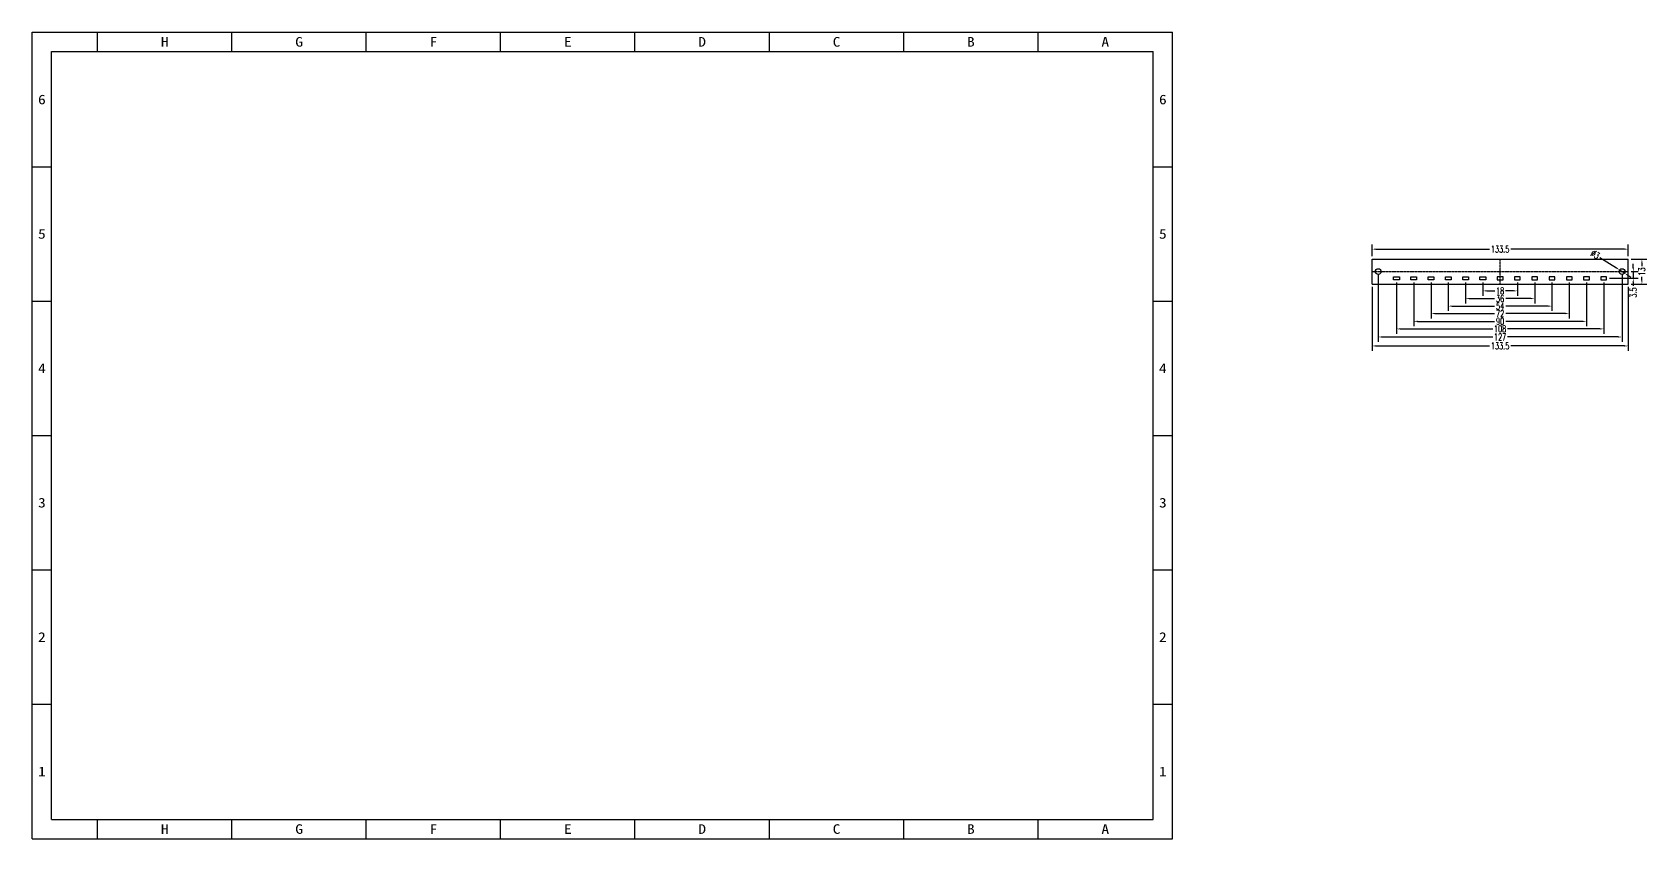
# Model space of a CAD drawing. Header units: millimetres. Extents: x -2018 to 1793, y 1393 to 1813.
# Drawn here: x 952 to 1793, y 1393 to 1813 of the extents above; entities that cross this region are included whole.
import ezdxf
from ezdxf.enums import TextEntityAlignment as Align

# ---------------------------------------------------------------- set-up
doc = ezdxf.new("R2010")
doc.units = ezdxf.units.MM
doc.linetypes.add('CENTER', pattern=[0.6, 0.375, -0.075, 0.075, -0.075])
doc.styles.add('romans', font='romans.shx', dxfattribs={"width": 0.67, "bigfont": 'fangsong.shx'})
doc.styles.add('TEXTSTYLE_0', font='txt', dxfattribs={"width": 0.8})
doc.dimstyles.new('MSTD', dxfattribs={"dimtxt": 3.5, "dimasz": 2, "dimexe": 2.5, "dimexo": 1.5, "dimgap": 1, "dimtad": 0, "dimdsep": 46, "dimtxsty": 'romans', "dimcen": 0, "dimclrd": 5, "dimclre": 5, "dimclrt": 3, "dimadec": 1, "dimazin": 0, "dimtfac": 0.5, "dimtmove": 0, "dimatfit": 3, "dimfxl": 1, "dimarcsym": 0})

# ---------------------------------------------------------------- blocks, each defined once
blk = doc.blocks.new('*D312')
at = {"color": 5, "lineweight": -2}
for p, q in [((1382.91, -1070.57), (1391.52, -1076.09)), ((1395.73, -1078.79), (1393.2, -1077.17)), ((1397.41, -1079.87), (1399.09, -1080.94))]:
    blk.add_line(p, q, dxfattribs=at)
at = {"color": 5}
for points in [[(1391.7, -1075.81), (1391.34, -1076.37), (1393.2, -1077.17)], [(1397.59, -1079.58), (1397.23, -1080.15), (1395.73, -1078.79)]]:
    blk.add_solid(points, dxfattribs=at)
at = {"layer": 'Defpoints', "color": 0}
for p in [(1393.2, -1077.17), (1395.73, -1078.79)]:
    blk.add_point(p, dxfattribs=at)
at = {"color": 3, "insert": (1380.51, -1069.04), "char_height": 3.5, "attachment_point": 5, "rotation": 327.35551, "style": 'romans'}
blk.add_mtext('∅3', dxfattribs=at)
blk = doc.blocks.new('*D311')
at = {"color": 5, "lineweight": -2}
for p, q in [((1400.33, -1075.98), (1400.33, -1073.98)), ((1387.96, -1081.48), (1402.83, -1081.48)), ((1399.21, -1077.98), (1402.83, -1077.98)), ((1400.33, -1077.98), (1400.33, -1081.48)), ((1400.33, -1083.48), (1400.33, -1085.48))]:
    blk.add_line(p, q, dxfattribs=at)
at = {"color": 5}
for points in [[(1400, -1075.98), (1400.66, -1075.98), (1400.33, -1077.98)], [(1400, -1083.48), (1400.66, -1083.48), (1400.33, -1081.48)]]:
    blk.add_solid(points, dxfattribs=at)
at = {"layer": 'Defpoints', "color": 0}
for p in [(1386.46, -1081.48), (1397.71, -1077.98), (1400.33, -1081.48)]:
    blk.add_point(p, dxfattribs=at)
at = {"color": 3, "insert": (1400.33, -1088.93), "char_height": 3.5, "attachment_point": 5, "rotation": 90, "style": 'romans'}
blk.add_mtext('3.5', dxfattribs=at)
blk = doc.blocks.new('*D310')
at = {"color": 5, "lineweight": -2}
for p, q in [((1264.21, -1085.98), (1264.21, -1119.22)), ((1397.71, -1085.98), (1397.71, -1119.22)), ((1266.21, -1116.72), (1325.44, -1116.72)), ((1395.71, -1116.72), (1336.49, -1116.72))]:
    blk.add_line(p, q, dxfattribs=at)
at = {"color": 5}
for points in [[(1266.21, -1116.39), (1266.21, -1117.05), (1264.21, -1116.72)], [(1395.71, -1116.39), (1395.71, -1117.05), (1397.71, -1116.72)]]:
    blk.add_solid(points, dxfattribs=at)
at = {"layer": 'Defpoints', "color": 0}
for p in [(1264.21, -1084.48), (1397.71, -1084.48), (1397.71, -1116.72)]:
    blk.add_point(p, dxfattribs=at)
at = {"color": 3, "insert": (1330.96, -1116.72), "char_height": 3.5, "attachment_point": 5, "style": 'romans'}
blk.add_mtext('133.5', dxfattribs=at)
blk = doc.blocks.new('*D309')
at = {"color": 5, "lineweight": -2}
for p, q in [((1267.46, -1079.48), (1267.46, -1114.55)), ((1394.46, -1079.48), (1394.46, -1114.55)), ((1269.46, -1112.05), (1327.12, -1112.05)), ((1392.46, -1112.05), (1334.81, -1112.05))]:
    blk.add_line(p, q, dxfattribs=at)
at = {"color": 5}
for points in [[(1269.46, -1111.71), (1269.46, -1112.38), (1267.46, -1112.05)], [(1392.46, -1111.71), (1392.46, -1112.38), (1394.46, -1112.05)]]:
    blk.add_solid(points, dxfattribs=at)
at = {"layer": 'Defpoints', "color": 0}
for p in [(1267.46, -1077.98), (1394.46, -1077.98), (1267.46, -1112.05)]:
    blk.add_point(p, dxfattribs=at)
at = {"color": 3, "insert": (1330.96, -1112.05), "char_height": 3.5, "attachment_point": 5, "style": 'romans'}
blk.add_mtext('127', dxfattribs=at)
blk = doc.blocks.new('*D308')
at = {"color": 5, "lineweight": -2}
for p, q in [((1276.96, -1083.73), (1276.96, -1110.34)), ((1384.96, -1083.73), (1384.96, -1110.34)), ((1278.96, -1107.84), (1327.12, -1107.84)), ((1382.96, -1107.84), (1334.81, -1107.84))]:
    blk.add_line(p, q, dxfattribs=at)
at = {"color": 5}
for points in [[(1278.96, -1107.5), (1278.96, -1108.17), (1276.96, -1107.84)], [(1382.96, -1107.5), (1382.96, -1108.17), (1384.96, -1107.84)]]:
    blk.add_solid(points, dxfattribs=at)
at = {"layer": 'Defpoints', "color": 0}
for p in [(1276.96, -1082.23), (1384.96, -1082.23), (1276.96, -1107.84)]:
    blk.add_point(p, dxfattribs=at)
at = {"color": 3, "insert": (1330.96, -1107.84), "char_height": 3.5, "attachment_point": 5, "style": 'romans'}
blk.add_mtext('108', dxfattribs=at)
blk = doc.blocks.new('*D307')
at = {"color": 5, "lineweight": -2}
for p, q in [((1285.96, -1083.73), (1285.96, -1106.4)), ((1375.96, -1083.73), (1375.96, -1106.4)), ((1287.96, -1103.9), (1328.07, -1103.9)), ((1373.96, -1103.9), (1333.86, -1103.9))]:
    blk.add_line(p, q, dxfattribs=at)
at = {"color": 5}
for points in [[(1287.96, -1103.57), (1287.96, -1104.23), (1285.96, -1103.9)], [(1373.96, -1103.57), (1373.96, -1104.23), (1375.96, -1103.9)]]:
    blk.add_solid(points, dxfattribs=at)
at = {"layer": 'Defpoints', "color": 0}
for p in [(1285.96, -1082.23), (1375.96, -1082.23), (1375.96, -1103.9)]:
    blk.add_point(p, dxfattribs=at)
at = {"color": 3, "insert": (1330.96, -1103.9), "char_height": 3.5, "attachment_point": 5, "style": 'romans'}
blk.add_mtext('90', dxfattribs=at)
blk = doc.blocks.new('*D306')
at = {"color": 5, "lineweight": -2}
for p, q in [((1294.96, -1083.73), (1294.96, -1102.35)), ((1366.96, -1083.73), (1366.96, -1102.35)), ((1296.96, -1099.85), (1328.07, -1099.85)), ((1364.96, -1099.85), (1333.86, -1099.85))]:
    blk.add_line(p, q, dxfattribs=at)
at = {"color": 5}
for points in [[(1296.96, -1099.52), (1296.96, -1100.19), (1294.96, -1099.85)], [(1364.96, -1099.52), (1364.96, -1100.19), (1366.96, -1099.85)]]:
    blk.add_solid(points, dxfattribs=at)
at = {"layer": 'Defpoints', "color": 0}
for p in [(1294.96, -1082.23), (1366.96, -1082.23), (1366.96, -1099.85)]:
    blk.add_point(p, dxfattribs=at)
at = {"color": 3, "insert": (1330.96, -1099.85), "char_height": 3.5, "attachment_point": 5, "style": 'romans'}
blk.add_mtext('72', dxfattribs=at)
blk = doc.blocks.new('*D305')
at = {"color": 5, "lineweight": -2}
for p, q in [((1303.96, -1083.73), (1303.96, -1098.47)), ((1357.96, -1083.73), (1357.96, -1098.47)), ((1305.96, -1095.97), (1328.01, -1095.97)), ((1355.96, -1095.97), (1333.92, -1095.97))]:
    blk.add_line(p, q, dxfattribs=at)
at = {"color": 5}
for points in [[(1305.96, -1095.63), (1305.96, -1096.3), (1303.96, -1095.97)], [(1355.96, -1095.63), (1355.96, -1096.3), (1357.96, -1095.97)]]:
    blk.add_solid(points, dxfattribs=at)
at = {"layer": 'Defpoints', "color": 0}
for p in [(1303.96, -1082.23), (1357.96, -1082.23), (1357.96, -1095.97)]:
    blk.add_point(p, dxfattribs=at)
at = {"color": 3, "insert": (1330.96, -1095.97), "char_height": 3.5, "attachment_point": 5, "style": 'romans'}
blk.add_mtext('54', dxfattribs=at)
blk = doc.blocks.new('*D304')
at = {"color": 5, "lineweight": -2}
for p, q in [((1312.96, -1083.73), (1312.96, -1094.57)), ((1348.96, -1083.73), (1348.96, -1094.57)), ((1314.96, -1092.07), (1328.07, -1092.07)), ((1346.96, -1092.07), (1333.86, -1092.07))]:
    blk.add_line(p, q, dxfattribs=at)
at = {"color": 5}
for points in [[(1314.96, -1091.74), (1314.96, -1092.4), (1312.96, -1092.07)], [(1346.96, -1091.74), (1346.96, -1092.4), (1348.96, -1092.07)]]:
    blk.add_solid(points, dxfattribs=at)
at = {"layer": 'Defpoints', "color": 0}
for p in [(1312.96, -1082.23), (1348.96, -1082.23), (1348.96, -1092.07)]:
    blk.add_point(p, dxfattribs=at)
at = {"color": 3, "insert": (1330.96, -1092.07), "char_height": 3.5, "attachment_point": 5, "style": 'romans'}
blk.add_mtext('36', dxfattribs=at)
blk = doc.blocks.new('*D303')
at = {"color": 5, "lineweight": -2}
for p, q in [((1321.96, -1083.73), (1321.96, -1090.54)), ((1339.96, -1083.73), (1339.96, -1090.54)), ((1323.96, -1088.04), (1328.23, -1088.04)), ((1337.96, -1088.04), (1333.69, -1088.04))]:
    blk.add_line(p, q, dxfattribs=at)
at = {"color": 5}
for points in [[(1323.96, -1087.7), (1323.96, -1088.37), (1321.96, -1088.04)], [(1337.96, -1087.7), (1337.96, -1088.37), (1339.96, -1088.04)]]:
    blk.add_solid(points, dxfattribs=at)
at = {"layer": 'Defpoints', "color": 0}
for p in [(1321.96, -1082.23), (1339.96, -1082.23), (1339.96, -1088.04)]:
    blk.add_point(p, dxfattribs=at)
at = {"color": 3, "insert": (1330.96, -1088.04), "char_height": 3.5, "attachment_point": 5, "style": 'romans'}
blk.add_mtext('18', dxfattribs=at)
blk = doc.blocks.new('*D302')
at = {"color": 5, "lineweight": -2}
for p, q in [((1264.21, -1069.98), (1264.21, -1063.81)), ((1266.21, -1066.31), (1325.44, -1066.31)), ((1395.71, -1066.31), (1336.49, -1066.31)), ((1397.71, -1069.98), (1397.71, -1063.81))]:
    blk.add_line(p, q, dxfattribs=at)
at = {"color": 5}
for points in [[(1266.21, -1065.98), (1266.21, -1066.64), (1264.21, -1066.31)], [(1395.71, -1065.98), (1395.71, -1066.64), (1397.71, -1066.31)]]:
    blk.add_solid(points, dxfattribs=at)
at = {"layer": 'Defpoints', "color": 0}
for p in [(1264.21, -1066.31), (1264.21, -1071.48), (1397.71, -1071.48)]:
    blk.add_point(p, dxfattribs=at)
at = {"color": 3, "insert": (1330.96, -1066.31), "char_height": 3.5, "attachment_point": 5, "style": 'romans'}
blk.add_mtext('133.5', dxfattribs=at)
blk = doc.blocks.new('*D301')
at = {"color": 5, "lineweight": -2}
for p, q in [((1399.21, -1071.48), (1407.33, -1071.48)), ((1404.83, -1073.48), (1404.83, -1075.25)), ((1399.21, -1084.48), (1407.33, -1084.48)), ((1404.83, -1082.48), (1404.83, -1080.71))]:
    blk.add_line(p, q, dxfattribs=at)
at = {"color": 5}
for points in [[(1404.5, -1073.48), (1405.16, -1073.48), (1404.83, -1071.48)], [(1404.5, -1082.48), (1405.16, -1082.48), (1404.83, -1084.48)]]:
    blk.add_solid(points, dxfattribs=at)
at = {"layer": 'Defpoints', "color": 0}
for p in [(1397.71, -1071.48), (1397.71, -1084.48), (1404.83, -1084.48)]:
    blk.add_point(p, dxfattribs=at)
at = {"color": 3, "insert": (1404.83, -1077.98), "char_height": 3.5, "attachment_point": 5, "rotation": 90, "style": 'romans'}
blk.add_mtext('13', dxfattribs=at)
blk = doc.blocks.new('SUN_6HWZ35TKK40GSGJE8VEUYAXIAKM')
at = {"color": 7, "linetype": 'Continuous'}
for p, q in [((-594, 420), (0, 420)), ((-594, 0), (-594, 420)), ((-560, 410), (-560, 420)), ((-490, 410), (-490, 420)), ((-420, 410), (-420, 420)), ((-350, 410), (-350, 420)), ((-280, 410), (-280, 420)), ((-210, 410), (-210, 420)), ((-140, 410), (-140, 420)), ((-70, 410), (-70, 420)), ((0, 0), (0, 420)), ((-584, 410), (-10, 410)), ((-584, 10), (-584, 410)), ((-10, 10), (-10, 410)), ((-594, 350), (-584, 350)), ((-10, 350), (0, 350)), ((-594, 280), (-584, 280)), ((-10, 280), (0, 280)), ((-594, 210), (-584, 210)), ((-10, 210), (0, 210)), ((-594, 140), (-584, 140)), ((-10, 140), (0, 140)), ((-594, 70), (-584, 70)), ((-10, 70), (0, 70)), ((-584, 10), (-10, 10)), ((-560, 0), (-560, 10)), ((-490, 0), (-490, 10)), ((-420, 0), (-420, 10)), ((-350, 0), (-350, 10)), ((-280, 0), (-280, 10)), ((-210, 0), (-210, 10)), ((-140, 0), (-140, 10)), ((-70, 0), (-70, 10)), ((-594, 0), (0, 0))]:
    blk.add_line(p, q, dxfattribs=at)
at = {"color": 2, "linetype": 'Continuous', "style": 'TEXTSTYLE_0'}
for s, width, p, p2 in [('H', 1.2, (-526.99, 412.53), (-522.99, 412.53)), ('G', 1.12, (-456.99, 412.53), (-452.99, 412.53)), ('F', 1.292308, (-386.99, 412.53), (-382.99, 412.53)), ('E', 1.292308, (-316.99, 412.53), (-312.99, 412.53)), ('D', 1.2, (-246.99, 412.53), (-242.99, 412.53)), ('C', 1.12, (-176.99, 412.53), (-172.99, 412.53)), ('B', 1.2, (-106.99, 412.53), (-102.99, 412.53)), ('A', 1.05, (-36.99, 412.53), (-32.99, 412.53)), ('6', 1.292308, (-590.99, 382.5), (-586.99, 382.5)), ('6', 1.292308, (-6.99, 382.5), (-2.99, 382.5)), ('5', 1.2, (-590.99, 312.5), (-586.99, 312.5)), ('5', 1.2, (-6.99, 312.5), (-2.99, 312.5)), ('4', 1.12, (-590.99, 242.5), (-586.99, 242.5)), ('4', 1.12, (-6.99, 242.5), (-2.99, 242.5)), ('3', 1.2, (-590.99, 172.5), (-586.99, 172.5)), ('3', 1.2, (-6.99, 172.5), (-2.99, 172.5)), ('2', 1.2, (-590.99, 102.5), (-586.99, 102.5)), ('2', 1.2, (-6.99, 102.5), (-2.99, 102.5)), ('1', 3.36, (-590.99, 32.5), (-586.99, 32.5)), ('1', 3.36, (-6.99, 32.5), (-2.99, 32.5)), ('H', 1.2, (-526.99, 2.53), (-522.99, 2.53)), ('G', 1.12, (-456.99, 2.53), (-452.99, 2.53)), ('F', 1.292308, (-386.99, 2.53), (-382.99, 2.53)), ('E', 1.292308, (-316.99, 2.53), (-312.99, 2.53)), ('D', 1.2, (-246.99, 2.53), (-242.99, 2.53)), ('C', 1.12, (-176.99, 2.53), (-172.99, 2.53)), ('B', 1.2, (-106.99, 2.53), (-102.99, 2.53)), ('A', 1.05, (-36.99, 2.53), (-32.99, 2.53))]:
    blk.add_text(s, height=5, dxfattribs=dict(at, width=width)).set_placement(p, p2, align=Align.FIT)

msp = doc.modelspace()

# ---------------------------------------------------------------- linework, layer by layer
for p, q in [((1650.357, 1694.555), (1783.857, 1694.555)), ((1650.357, 1681.555), (1650.357, 1694.555)), ((1783.857, 1681.555), (1783.857, 1694.555)), ((1650.357, 1681.555), (1783.857, 1681.555))]:
    msp.add_line(p, q)
at = {"color": 1, "linetype": 'CENTER', "ltscale": 1.3208}
for p, q in [((1717.107, 1681.555), (1717.107, 1694.555)), ((1650.357, 1688.055), (1783.857, 1688.055))]:
    msp.add_line(p, q, dxfattribs=at)
at = {"color": 7}
msp.add_line((952.371, 1392.674), (1511.171, 1392.674), dxfattribs=at)
for points in [[(1661.607, 1685.305), (1664.607, 1685.305), (1664.607, 1683.805), (1661.607, 1683.805)], [(1670.607, 1685.305), (1673.607, 1685.305), (1673.607, 1683.805), (1670.607, 1683.805)], [(1679.607, 1685.305), (1682.607, 1685.305), (1682.607, 1683.805), (1679.607, 1683.805)], [(1688.607, 1685.305), (1691.607, 1685.305), (1691.607, 1683.805), (1688.607, 1683.805)], [(1697.607, 1685.305), (1700.607, 1685.305), (1700.607, 1683.805), (1697.607, 1683.805)], [(1706.607, 1685.305), (1709.607, 1685.305), (1709.607, 1683.805), (1706.607, 1683.805)], [(1718.607, 1685.305), (1715.607, 1685.305), (1715.607, 1683.805), (1718.607, 1683.805)], [(1727.607, 1685.305), (1724.607, 1685.305), (1724.607, 1683.805), (1727.607, 1683.805)], [(1736.607, 1685.305), (1733.607, 1685.305), (1733.607, 1683.805), (1736.607, 1683.805)], [(1745.607, 1685.305), (1742.607, 1685.305), (1742.607, 1683.805), (1745.607, 1683.805)], [(1754.607, 1685.305), (1751.607, 1685.305), (1751.607, 1683.805), (1754.607, 1683.805)], [(1763.607, 1685.305), (1760.607, 1685.305), (1760.607, 1683.805), (1763.607, 1683.805)], [(1772.607, 1685.305), (1769.607, 1685.305), (1769.607, 1683.805), (1772.607, 1683.805)]]:
    msp.add_lwpolyline(points, close=True)
for centre in [(1653.607, 1688.055), (1780.607, 1688.055)]:
    msp.add_circle(centre, 1.5)

# ---------------------------------------------------------------- block references
msp.add_blockref('SUN_6HWZ35TKK40GSGJE8VEUYAXIAKM', (1546.371, 1392.674))

# ---------------------------------------------------------------- dimensions: what is measured, and where the dimension line sits
for base, p1, p2, picture, middle in [((1650.357, 1699.723), (1783.857, 1694.555), (1650.357, 1694.555), '*D302', (1717.107, 1699.723)), ((1653.607, 1653.986), (1780.607, 1688.055), (1653.607, 1688.055), '*D309', (1717.107, 1653.986)), ((1663.107, 1658.195), (1771.107, 1683.805), (1663.107, 1683.805), '*D308', (1717.107, 1658.195)), ((1762.107, 1662.132), (1672.107, 1683.805), (1762.107, 1683.805), '*D307', (1717.107, 1662.132)), ((1753.107, 1666.179), (1681.107, 1683.805), (1753.107, 1683.805), '*D306', (1717.107, 1666.179)), ((1744.107, 1670.065), (1690.107, 1683.805), (1744.107, 1683.805), '*D305', (1717.107, 1670.065)), ((1735.107, 1673.962), (1699.107, 1683.805), (1735.107, 1683.805), '*D304', (1717.107, 1673.962)), ((1726.107, 1677.997), (1708.107, 1683.805), (1726.107, 1683.805), '*D303', (1717.107, 1677.997)), ((1783.857, 1649.313), (1650.357, 1681.555), (1783.857, 1681.555), '*D310', (1717.107, 1649.313))]:
    dim = msp.add_linear_dim(base=base, p1=p1, p2=p2, dimstyle='MSTD')
    dim.commit()
    dim.dimension.update_dxf_attribs({"geometry": picture, "text_midpoint": middle, "insert": (386.144, 2766.032)})
dim = msp.add_diameter_dim_2p(p1=(1781.87, 1687.246), p2=(1779.344, 1688.864), dimstyle='MSTD')
dim.commit()
dim.dimension.update_dxf_attribs({"geometry": '*D312', "text_midpoint": (1766.655, 1696.993), "dimtype": 131, "insert": (386.144, 2766.032)})
for base, p1, p2, picture, middle in [((1786.473, 1684.555), (1783.857, 1688.055), (1772.607, 1684.555), '*D311', (1786.473, 1677.098)), ((1790.974, 1681.555), (1783.857, 1694.555), (1783.857, 1681.555), '*D301', (1790.974, 1688.055))]:
    dim = msp.add_linear_dim(base=base, p1=p1, p2=p2, angle=90, dimstyle='MSTD')
    dim.commit()
    dim.dimension.update_dxf_attribs({"geometry": picture, "text_midpoint": middle, "insert": (386.144, 2766.032)})

doc.saveas('drawing.dxf')
